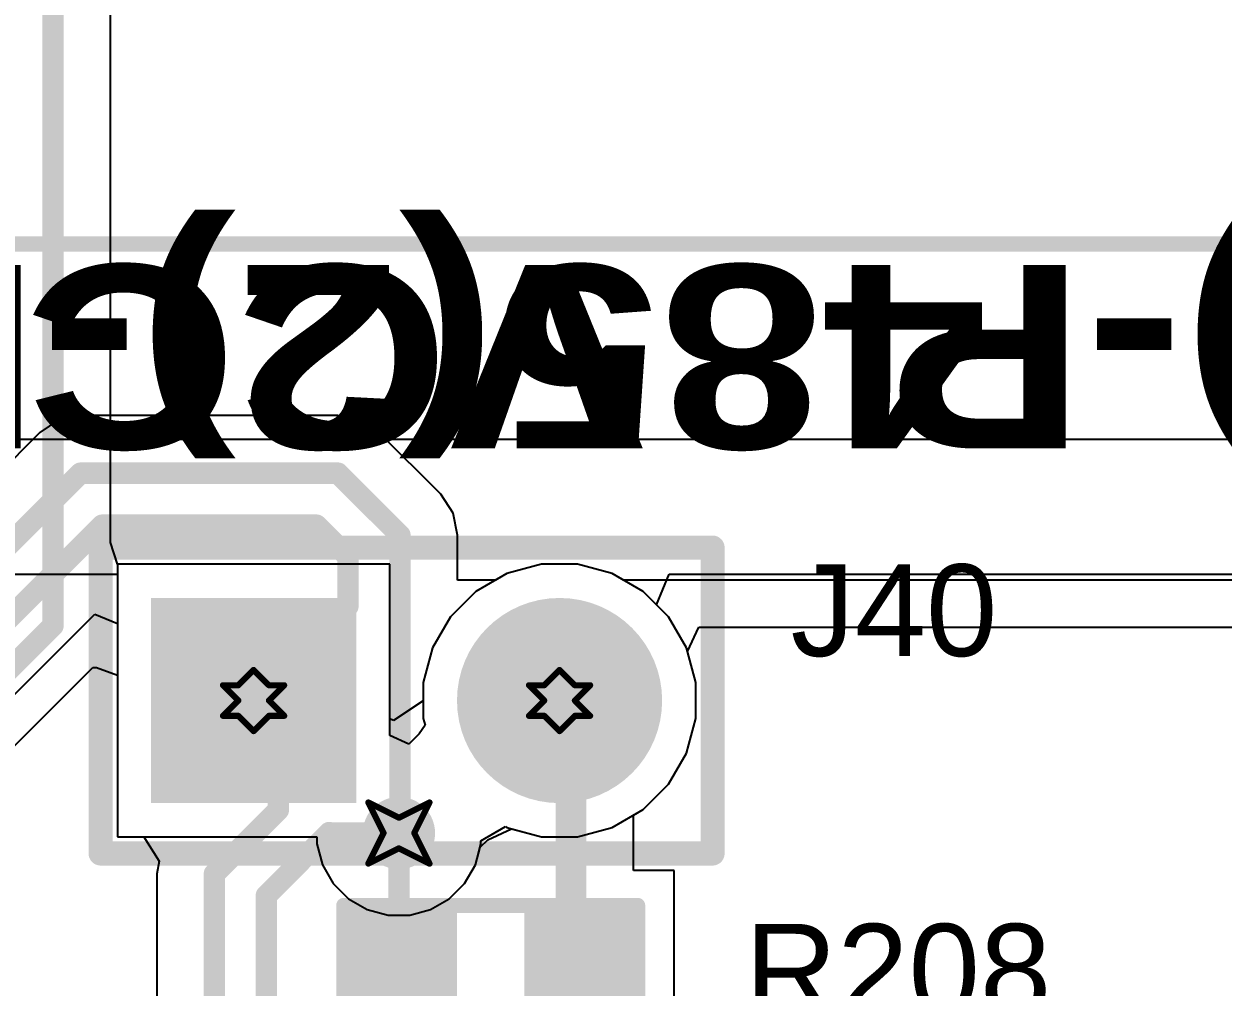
# Model space of a CAD drawing. Header units: inches. Extents: x -36 to 349, y -11 to 240.
# Drawn here: x 22.46 to 32.42, y 106.94 to 114.93 of the extents above; entities that cross this region are included whole.
import ezdxf

# ---------------------------------------------------------------- set-up
doc = ezdxf.new("R2010")
doc.units = ezdxf.units.IN
for name, color, linetype in [('Bottom Layer', 5, 'Continuous'), ('Bottom Solder', 6, 'Continuous'), ('Drill Drawing', 1, 'Continuous'), ('Layer 1', 16, 'Continuous'), ('Layer 2', 76, 'Continuous'), ('Multi-Layer', 9, 'Continuous'), ('Pad Holes', 156, 'Continuous'), ('Top Layer', 1, 'Continuous'), ('Top Overlay', 2, 'Continuous'), ('Top Paste', 8, 'Continuous'), ('Top Solder', 216, 'Continuous'), ('Via Holes', 16, 'Continuous')]:
    doc.layers.add(name, color=color, linetype=linetype)
doc.styles.add('Arial', font='', dxfattribs={"height": 0.2})
doc.styles.add('Arial Black_Bold', font='', dxfattribs={"height": 0.2})
doc.styles.get('Arial').set_extended_font_data('Arial')
doc.styles.get('Arial Black_Bold').set_extended_font_data('Arial Black', bold=True)

# ---------------------------------------------------------------- blocks, each defined once
blk = doc.blocks.new('R___0603_188')
at = {"layer": 'Top Layer'}
for points in [[(-0.381, 0.4445), (-0.381, -0.4445), (-1.143, -0.4445), (-1.143, 0.4445)], [(1.143, 0.4445), (1.143, -0.4445), (0.381, -0.4445), (0.381, 0.4445)]]:
    blk.add_hatch(color=1, dxfattribs=at).paths.add_polyline_path(points)
at = {"layer": 'Top Paste'}
for points in [[(-0.381, 0.4445), (-0.381, -0.4445), (-1.143, -0.4445), (-1.143, 0.4445)], [(1.143, 0.4445), (1.143, -0.4445), (0.381, -0.4445), (0.381, 0.4445)]]:
    blk.add_hatch(color=8, dxfattribs=at).paths.add_polyline_path(points)
at = {"layer": 'Top Solder'}
for points in [[(-0.2794, 0.5461), (-0.2794, -0.5461), (-1.2446, -0.5461), (-1.2446, 0.5461)], [(1.2446, 0.5461), (1.2446, -0.5461), (0.2794, -0.5461), (0.2794, 0.5461)]]:
    blk.add_hatch(color=216, dxfattribs=at).paths.add_polyline_path(points)
at = {"layer": 'Top Overlay'}
for points in [[(-1.2192, -0.5334, 0.127, 0.127, 0), (-1.2192, 0.5334, 0.127, 0.127, 0)], [(-1.2192, 0.5334, 0.127, 0.127, 0), (1.2192, 0.5334, 0.127, 0.127, 0)], [(1.2192, -0.5334, 0.127, 0.127, 0), (1.2192, 0.5334, 0.127, 0.127, 0)], [(-1.2192, -0.5334, 0.127, 0.127, 0), (1.2192, -0.5334, 0.127, 0.127, 0)]]:
    blk.add_lwpolyline(points, format="xyseb", dxfattribs=at)
for points in [[(-1.251, 0.5334, 0.0635, 0.0635, 1), (-1.1875, 0.5334, 0.0635, 0.0635, 1)], [(-1.251, 0.5334, 0.0635, 0.0635, 1), (-1.1875, 0.5334, 0.0635, 0.0635, 1)], [(1.1874, 0.5334, 0.0635, 0.0635, 1), (1.2509, 0.5334, 0.0635, 0.0635, 1)], [(1.1874, 0.5334, 0.0635, 0.0635, 1), (1.2509, 0.5334, 0.0635, 0.0635, 1)], [(-1.251, -0.5334, 0.0635, 0.0635, 1), (-1.1875, -0.5334, 0.0635, 0.0635, 1)], [(-1.251, -0.5334, 0.0635, 0.0635, 1), (-1.1875, -0.5334, 0.0635, 0.0635, 1)], [(1.1874, -0.5334, 0.0635, 0.0635, 1), (1.2509, -0.5334, 0.0635, 0.0635, 1)], [(1.1874, -0.5334, 0.0635, 0.0635, 1), (1.2509, -0.5334, 0.0635, 0.0635, 1)]]:
    blk.add_lwpolyline(points, format="xyseb", close=True, dxfattribs=at)
blk = doc.blocks.new('HDR1X2__328')
at = {"layer": 'Bottom Layer'}
blk.add_hatch(color=5, dxfattribs=at).paths.add_polyline_path([(-0.75, 0.75), (0.75, 0.75), (0.75, -0.75), (-0.75, -0.75)])
h = blk.add_hatch(color=5, dxfattribs=at)
edge = h.paths.add_edge_path()
edge.add_arc((2.54, 0), 0.75, 0, 360)
at = {"layer": 'Bottom Solder'}
blk.add_hatch(color=6, dxfattribs=at).paths.add_polyline_path([(-0.8516, 0.8516), (0.8516, 0.8516), (0.8516, -0.8516), (-0.8516, -0.8516)])
h = blk.add_hatch(color=6, dxfattribs=at)
edge = h.paths.add_edge_path()
edge.add_arc((2.54, 0), 0.8516, 0, 360)
at = {"layer": 'Layer 1'}
blk.add_hatch(color=16, dxfattribs=at).paths.add_polyline_path([(-0.75, 0.75), (0.75, 0.75), (0.75, -0.75), (-0.75, -0.75)])
h = blk.add_hatch(color=16, dxfattribs=at)
edge = h.paths.add_edge_path()
edge.add_arc((2.54, 0), 0.75, 0, 360)
at = {"layer": 'Layer 2'}
blk.add_hatch(color=76, dxfattribs=at).paths.add_polyline_path([(-0.75, 0.75), (0.75, 0.75), (0.75, -0.75), (-0.75, -0.75)])
h = blk.add_hatch(color=76, dxfattribs=at)
edge = h.paths.add_edge_path()
edge.add_arc((2.54, 0), 0.75, 0, 360)
at = {"layer": 'Multi-Layer'}
blk.add_hatch(color=9, dxfattribs=at).paths.add_polyline_path([(-0.75, 0.75), (0.75, 0.75), (0.75, -0.75), (-0.75, -0.75)])
h = blk.add_hatch(color=9, dxfattribs=at)
edge = h.paths.add_edge_path()
edge.add_arc((2.54, 0), 0.75, 0, 360)
at = {"layer": 'Pad Holes'}
h = blk.add_hatch(color=7, dxfattribs=at)
edge = h.paths.add_edge_path()
edge.add_arc((0, 0), 0.45, 0, 360)
h = blk.add_hatch(color=7, dxfattribs=at)
edge = h.paths.add_edge_path()
edge.add_arc((2.54, 0), 0.45, 0, 360)
at = {"layer": 'Top Layer'}
blk.add_hatch(color=1, dxfattribs=at).paths.add_polyline_path([(-0.75, 0.75), (0.75, 0.75), (0.75, -0.75), (-0.75, -0.75)])
h = blk.add_hatch(color=1, dxfattribs=at)
edge = h.paths.add_edge_path()
edge.add_arc((2.54, 0), 0.75, 0, 360)
at = {"layer": 'Top Solder'}
blk.add_hatch(color=216, dxfattribs=at).paths.add_polyline_path([(-0.8516, 0.8516), (0.8516, 0.8516), (0.8516, -0.8516), (-0.8516, -0.8516)])
h = blk.add_hatch(color=216, dxfattribs=at)
edge = h.paths.add_edge_path()
edge.add_arc((2.54, 0), 0.8516, 0, 360)
at = {"layer": 'Top Overlay'}
for points in [[(-1.27, -1.27, 0.2, 0.2, 0), (-1.27, 1.27, 0.2, 0.2, 0)], [(-1.27, 1.27, 0.2, 0.2, 0), (3.81, 1.27, 0.2, 0.2, 0)], [(3.81, -1.27, 0.2, 0.2, 0), (3.81, 1.27, 0.2, 0.2, 0)], [(-1.27, -1.27, 0.2, 0.2, 0), (3.81, -1.27, 0.2, 0.2, 0)]]:
    blk.add_lwpolyline(points, format="xyseb", dxfattribs=at)
for points in [[(-1.32, 1.27, 0.1, 0.1, 1), (-1.22, 1.27, 0.1, 0.1, 1)], [(-1.32, 1.27, 0.1, 0.1, 1), (-1.22, 1.27, 0.1, 0.1, 1)], [(3.76, 1.27, 0.1, 0.1, 1), (3.86, 1.27, 0.1, 0.1, 1)], [(3.76, 1.27, 0.1, 0.1, 1), (3.86, 1.27, 0.1, 0.1, 1)], [(-1.32, -1.27, 0.1, 0.1, 1), (-1.22, -1.27, 0.1, 0.1, 1)], [(-1.32, -1.27, 0.1, 0.1, 1), (-1.22, -1.27, 0.1, 0.1, 1)], [(3.76, -1.27, 0.1, 0.1, 1), (3.86, -1.27, 0.1, 0.1, 1)], [(3.76, -1.27, 0.1, 0.1, 1), (3.86, -1.27, 0.1, 0.1, 1)]]:
    blk.add_lwpolyline(points, format="xyseb", close=True, dxfattribs=at)
blk = doc.blocks.new('TB008A_508_04BE_329')
at = {"layer": 'Top Overlay'}
blk.add_lwpolyline([(-2.54, -6, 0.127, 0.127, 0), (17.78, -6, 0.127, 0.127, 0)], format="xyseb", dxfattribs=at)

msp = doc.modelspace()

# ---------------------------------------------------------------- hatches: boundary and pattern name
at = {"layer": 'Bottom Layer'}
h = msp.add_hatch(color=5, dxfattribs=at)
edge = h.paths.add_edge_path()
edge.add_arc((25.5733, 108.2132), 0.3, 0, 360)
at = {"layer": 'Layer 1'}
h = msp.add_hatch(color=16, dxfattribs=at)
edge = h.paths.add_edge_path()
edge.add_arc((25.5733, 108.2132), 0.3, 0, 360)
at = {"layer": 'Layer 2'}
h = msp.add_hatch(color=76, dxfattribs=at)
edge = h.paths.add_edge_path()
edge.add_arc((25.5733, 108.2132), 0.3, 0, 360)
at = {"layer": 'Top Layer'}
h = msp.add_hatch(color=1, dxfattribs=at)
edge = h.paths.add_edge_path()
edge.add_arc((25.5733, 108.2132), 0.3, 0, 360)
at = {"layer": 'Via Holes'}
h = msp.add_hatch(color=7, dxfattribs=at)
edge = h.paths.add_edge_path()
edge.add_arc((25.5733, 108.2132), 0.15, 0, 360)

# ---------------------------------------------------------------- linework, layer by layer
at = {"layer": 'Bottom Layer'}
for p, q in [((22.9305, 111.6803), (22.7471, 111.6438)), ((25.0672, 111.6803), (22.9305, 111.6803)), ((25.2506, 111.6438), (25.0672, 111.6803)), ((22.7471, 111.6438), (22.5917, 111.54)), ((25.406, 111.54), (25.2506, 111.6438)), ((22.5917, 111.54), (21.3639, 110.3122)), ((25.9202, 111.0258), (25.406, 111.54)), ((26.0241, 110.8703), (25.9202, 111.0258)), ((26.0605, 110.687), (26.0241, 110.8703)), ((26.0605, 110.3122), (26.0605, 110.687)), ((26.7579, 110.4444), (26.4703, 110.3673)), ((27.0557, 110.4444), (26.7579, 110.4444)), ((27.3434, 110.3673), (27.0557, 110.4444)), ((26.3748, 110.3122), (26.0605, 110.3122)), ((26.4703, 110.3673), (26.3748, 110.3122)), ((27.4389, 110.3122), (27.3434, 110.3673)), ((37.355, 110.3122), (27.4389, 110.3122)), ((21.8607, 108.8432), (23.0483, 110.0308)), ((23.0483, 110.0308), (23.2358, 109.9531)), ((23.2358, 109.9531), (23.2358, 108.1824)), ((27.9686, 109.7207), (28.0638, 109.9237)), ((28.0638, 109.9237), (37.1427, 109.9237)), ((28.0378, 109.4623), (27.9686, 109.7207)), ((28.0378, 109.1645), (28.0378, 109.4623)), ((27.9608, 108.8769), (28.0378, 109.1645)), ((27.8119, 108.619), (27.9608, 108.8769)), ((27.6013, 108.4084), (27.8119, 108.619)), ((27.3434, 108.2595), (27.6013, 108.4084)), ((26.2543, 108.1498), (26.4573, 108.267)), ((26.4573, 108.267), (26.4703, 108.2595)), ((26.4703, 108.2595), (26.7579, 108.1824)), ((27.0557, 108.1824), (27.3434, 108.2595)), ((23.2358, 108.1824), (24.8923, 108.1824)), ((24.8923, 108.1824), (24.8923, 108.1235)), ((24.8923, 108.1235), (24.9387, 107.9503)), ((26.2079, 107.9503), (26.2543, 108.1235)), ((26.2543, 108.1235), (26.2543, 108.1498)), ((26.7579, 108.1824), (27.0557, 108.1824)), ((24.9387, 107.9503), (25.0284, 107.795)), ((26.1183, 107.795), (26.2079, 107.9503)), ((25.0284, 107.795), (25.1552, 107.6682)), ((25.9915, 107.6682), (26.1183, 107.795)), ((25.1552, 107.6682), (25.3105, 107.5786)), ((25.8362, 107.5786), (25.9915, 107.6682)), ((25.3105, 107.5786), (25.4837, 107.5322)), ((25.4837, 107.5322), (25.663, 107.5322)), ((25.663, 107.5322), (25.8362, 107.5786))]:
    msp.add_line(p, q, dxfattribs=at)
for points in [[(21.3431, 109.6138, 0.1778, 0.1778, 0), (22.9305, 111.2012, 0.1778, 0.1778, 0)], [(22.9305, 111.2012, 0.1778, 0.1778, 0), (25.0672, 111.2012, 0.1778, 0.1778, 0)], [(25.0672, 111.2012, 0.1778, 0.1778, 0), (25.5814, 110.687, 0.1778, 0.1778, 0)], [(21.5219, 109.182, 0.1778, 0.1778, 0), (23.1093, 110.7694, 0.1778, 0.1778, 0)], [(23.1093, 110.7694, 0.1778, 0.1778, 0), (24.8884, 110.7694, 0.1778, 0.1778, 0)], [(24.8884, 110.7694, 0.1778, 0.1778, 0), (25.1496, 110.5081, 0.1778, 0.1778, 0)], [(25.5814, 108.2213, 0.1778, 0.1778, 0), (25.5814, 110.687, 0.1778, 0.1778, 0)], [(25.1496, 110.0962, 0.1778, 0.1778, 0), (25.1496, 110.5081, 0.1778, 0.1778, 0)], [(24.3668, 109.3134, 0.1778, 0.1778, 0), (25.1496, 110.0962, 0.1778, 0.1778, 0)], [(25.5733, 108.2132, 0.1778, 0.1778, 0), (25.5814, 108.2213, 0.1778, 0.1778, 0)]]:
    msp.add_lwpolyline(points, format="xyseb", dxfattribs=at)
for points in [[(22.886, 111.2012, 0.0889, 0.0889, 1), (22.9749, 111.2012, 0.0889, 0.0889, 1)], [(22.886, 111.2012, 0.0889, 0.0889, 1), (22.9749, 111.2012, 0.0889, 0.0889, 1)], [(25.0228, 111.2012, 0.0889, 0.0889, 1), (25.1117, 111.2012, 0.0889, 0.0889, 1)], [(25.0228, 111.2012, 0.0889, 0.0889, 1), (25.1117, 111.2012, 0.0889, 0.0889, 1)], [(23.0649, 110.7694, 0.0889, 0.0889, 1), (23.1538, 110.7694, 0.0889, 0.0889, 1)], [(23.0649, 110.7694, 0.0889, 0.0889, 1), (23.1538, 110.7694, 0.0889, 0.0889, 1)], [(24.8439, 110.7694, 0.0889, 0.0889, 1), (24.9328, 110.7694, 0.0889, 0.0889, 1)], [(24.8439, 110.7694, 0.0889, 0.0889, 1), (24.9328, 110.7694, 0.0889, 0.0889, 1)], [(25.537, 110.687, 0.0889, 0.0889, 1), (25.6259, 110.687, 0.0889, 0.0889, 1)], [(25.537, 110.687, 0.0889, 0.0889, 1), (25.6259, 110.687, 0.0889, 0.0889, 1)], [(25.1052, 110.5081, 0.0889, 0.0889, 1), (25.1941, 110.5081, 0.0889, 0.0889, 1)], [(25.1052, 110.5081, 0.0889, 0.0889, 1), (25.1941, 110.5081, 0.0889, 0.0889, 1)], [(25.1052, 110.0962, 0.0889, 0.0889, 1), (25.1941, 110.0962, 0.0889, 0.0889, 1)], [(25.1052, 110.0962, 0.0889, 0.0889, 1), (25.1941, 110.0962, 0.0889, 0.0889, 1)], [(24.3224, 109.3134, 0.0889, 0.0889, 1), (24.4113, 109.3134, 0.0889, 0.0889, 1)], [(25.5289, 108.2132, 0.0889, 0.0889, 1), (25.6178, 108.2132, 0.0889, 0.0889, 1)], [(25.537, 108.2213, 0.0889, 0.0889, 1), (25.6259, 108.2213, 0.0889, 0.0889, 1)], [(25.537, 108.2213, 0.0889, 0.0889, 1), (25.6259, 108.2213, 0.0889, 0.0889, 1)]]:
    msp.add_lwpolyline(points, format="xyseb", close=True, dxfattribs=at)
at = {"layer": 'Drill Drawing'}
for points in [[(24.2398, 109.4404, 0.0508, 0.0508, 0), (24.3668, 109.5674, 0.0508, 0.0508, 0)], [(24.3668, 109.5674, 0.0508, 0.0508, 0), (24.4938, 109.4404, 0.0508, 0.0508, 0)], [(26.7798, 109.4404, 0.0508, 0.0508, 0), (26.9068, 109.5674, 0.0508, 0.0508, 0)], [(26.9068, 109.5674, 0.0508, 0.0508, 0), (27.0338, 109.4404, 0.0508, 0.0508, 0)], [(24.1128, 109.4404, 0.0508, 0.0508, 0), (24.2398, 109.3134, 0.0508, 0.0508, 0)], [(24.1128, 109.4404, 0.0508, 0.0508, 0), (24.2398, 109.4404, 0.0508, 0.0508, 0)], [(24.4938, 109.4404, 0.0508, 0.0508, 0), (24.6208, 109.4404, 0.0508, 0.0508, 0)], [(24.4938, 109.3134, 0.0508, 0.0508, 0), (24.6208, 109.4404, 0.0508, 0.0508, 0)], [(26.6528, 109.4404, 0.0508, 0.0508, 0), (26.7798, 109.3134, 0.0508, 0.0508, 0)], [(26.6528, 109.4404, 0.0508, 0.0508, 0), (26.7798, 109.4404, 0.0508, 0.0508, 0)], [(27.0338, 109.4404, 0.0508, 0.0508, 0), (27.1608, 109.4404, 0.0508, 0.0508, 0)], [(27.0338, 109.3134, 0.0508, 0.0508, 0), (27.1608, 109.4404, 0.0508, 0.0508, 0)], [(24.1128, 109.1864, 0.0508, 0.0508, 0), (24.2398, 109.3134, 0.0508, 0.0508, 0)], [(24.4938, 109.3134, 0.0508, 0.0508, 0), (24.6208, 109.1864, 0.0508, 0.0508, 0)], [(26.6528, 109.1864, 0.0508, 0.0508, 0), (26.7798, 109.3134, 0.0508, 0.0508, 0)], [(27.0338, 109.3134, 0.0508, 0.0508, 0), (27.1608, 109.1864, 0.0508, 0.0508, 0)], [(24.1128, 109.1864, 0.0508, 0.0508, 0), (24.2398, 109.1864, 0.0508, 0.0508, 0)], [(24.2398, 109.1864, 0.0508, 0.0508, 0), (24.3668, 109.0594, 0.0508, 0.0508, 0)], [(24.3668, 109.0594, 0.0508, 0.0508, 0), (24.4938, 109.1864, 0.0508, 0.0508, 0)], [(24.4938, 109.1864, 0.0508, 0.0508, 0), (24.6208, 109.1864, 0.0508, 0.0508, 0)], [(26.6528, 109.1864, 0.0508, 0.0508, 0), (26.7798, 109.1864, 0.0508, 0.0508, 0)], [(26.7798, 109.1864, 0.0508, 0.0508, 0), (26.9068, 109.0594, 0.0508, 0.0508, 0)], [(26.9068, 109.0594, 0.0508, 0.0508, 0), (27.0338, 109.1864, 0.0508, 0.0508, 0)], [(27.0338, 109.1864, 0.0508, 0.0508, 0), (27.1608, 109.1864, 0.0508, 0.0508, 0)], [(25.3193, 108.4672, 0.0508, 0.0508, 0), (25.5733, 108.3402, 0.0508, 0.0508, 0)], [(25.3193, 108.4672, 0.0508, 0.0508, 0), (25.4463, 108.2132, 0.0508, 0.0508, 0)], [(25.5733, 108.3402, 0.0508, 0.0508, 0), (25.8273, 108.4672, 0.0508, 0.0508, 0)], [(25.7003, 108.2132, 0.0508, 0.0508, 0), (25.8273, 108.4672, 0.0508, 0.0508, 0)], [(25.3193, 107.9592, 0.0508, 0.0508, 0), (25.4463, 108.2132, 0.0508, 0.0508, 0)], [(25.7003, 108.2132, 0.0508, 0.0508, 0), (25.8273, 107.9592, 0.0508, 0.0508, 0)], [(25.3193, 107.9592, 0.0508, 0.0508, 0), (25.5733, 108.0862, 0.0508, 0.0508, 0)], [(25.5733, 108.0862, 0.0508, 0.0508, 0), (25.8273, 107.9592, 0.0508, 0.0508, 0)]]:
    msp.add_lwpolyline(points, format="xyseb", dxfattribs=at)
for points in [[(24.3541, 109.5674, 0.0254, 0.0254, 1), (24.3795, 109.5674, 0.0254, 0.0254, 1)], [(24.3541, 109.5674, 0.0254, 0.0254, 1), (24.3795, 109.5674, 0.0254, 0.0254, 1)], [(26.8941, 109.5674, 0.0254, 0.0254, 1), (26.9195, 109.5674, 0.0254, 0.0254, 1)], [(26.8941, 109.5674, 0.0254, 0.0254, 1), (26.9195, 109.5674, 0.0254, 0.0254, 1)], [(24.1001, 109.4404, 0.0254, 0.0254, 1), (24.1255, 109.4404, 0.0254, 0.0254, 1)], [(24.1001, 109.4404, 0.0254, 0.0254, 1), (24.1255, 109.4404, 0.0254, 0.0254, 1)], [(24.2271, 109.4404, 0.0254, 0.0254, 1), (24.2525, 109.4404, 0.0254, 0.0254, 1)], [(24.2271, 109.4404, 0.0254, 0.0254, 1), (24.2525, 109.4404, 0.0254, 0.0254, 1)], [(24.4811, 109.4404, 0.0254, 0.0254, 1), (24.5065, 109.4404, 0.0254, 0.0254, 1)], [(24.4811, 109.4404, 0.0254, 0.0254, 1), (24.5065, 109.4404, 0.0254, 0.0254, 1)], [(24.6081, 109.4404, 0.0254, 0.0254, 1), (24.6335, 109.4404, 0.0254, 0.0254, 1)], [(24.6081, 109.4404, 0.0254, 0.0254, 1), (24.6335, 109.4404, 0.0254, 0.0254, 1)], [(26.6401, 109.4404, 0.0254, 0.0254, 1), (26.6655, 109.4404, 0.0254, 0.0254, 1)], [(26.6401, 109.4404, 0.0254, 0.0254, 1), (26.6655, 109.4404, 0.0254, 0.0254, 1)], [(26.7671, 109.4404, 0.0254, 0.0254, 1), (26.7925, 109.4404, 0.0254, 0.0254, 1)], [(26.7671, 109.4404, 0.0254, 0.0254, 1), (26.7925, 109.4404, 0.0254, 0.0254, 1)], [(27.0211, 109.4404, 0.0254, 0.0254, 1), (27.0465, 109.4404, 0.0254, 0.0254, 1)], [(27.0211, 109.4404, 0.0254, 0.0254, 1), (27.0465, 109.4404, 0.0254, 0.0254, 1)], [(27.1481, 109.4404, 0.0254, 0.0254, 1), (27.1735, 109.4404, 0.0254, 0.0254, 1)], [(27.1481, 109.4404, 0.0254, 0.0254, 1), (27.1735, 109.4404, 0.0254, 0.0254, 1)], [(24.2271, 109.3134, 0.0254, 0.0254, 1), (24.2525, 109.3134, 0.0254, 0.0254, 1)], [(24.2271, 109.3134, 0.0254, 0.0254, 1), (24.2525, 109.3134, 0.0254, 0.0254, 1)], [(24.4811, 109.3134, 0.0254, 0.0254, 1), (24.5065, 109.3134, 0.0254, 0.0254, 1)], [(24.4811, 109.3134, 0.0254, 0.0254, 1), (24.5065, 109.3134, 0.0254, 0.0254, 1)], [(26.7671, 109.3134, 0.0254, 0.0254, 1), (26.7925, 109.3134, 0.0254, 0.0254, 1)], [(26.7671, 109.3134, 0.0254, 0.0254, 1), (26.7925, 109.3134, 0.0254, 0.0254, 1)], [(27.0211, 109.3134, 0.0254, 0.0254, 1), (27.0465, 109.3134, 0.0254, 0.0254, 1)], [(27.0211, 109.3134, 0.0254, 0.0254, 1), (27.0465, 109.3134, 0.0254, 0.0254, 1)], [(24.1001, 109.1864, 0.0254, 0.0254, 1), (24.1255, 109.1864, 0.0254, 0.0254, 1)], [(24.1001, 109.1864, 0.0254, 0.0254, 1), (24.1255, 109.1864, 0.0254, 0.0254, 1)], [(24.2271, 109.1864, 0.0254, 0.0254, 1), (24.2525, 109.1864, 0.0254, 0.0254, 1)], [(24.2271, 109.1864, 0.0254, 0.0254, 1), (24.2525, 109.1864, 0.0254, 0.0254, 1)], [(24.4811, 109.1864, 0.0254, 0.0254, 1), (24.5065, 109.1864, 0.0254, 0.0254, 1)], [(24.4811, 109.1864, 0.0254, 0.0254, 1), (24.5065, 109.1864, 0.0254, 0.0254, 1)], [(24.6081, 109.1864, 0.0254, 0.0254, 1), (24.6335, 109.1864, 0.0254, 0.0254, 1)], [(24.6081, 109.1864, 0.0254, 0.0254, 1), (24.6335, 109.1864, 0.0254, 0.0254, 1)], [(26.6401, 109.1864, 0.0254, 0.0254, 1), (26.6655, 109.1864, 0.0254, 0.0254, 1)], [(26.6401, 109.1864, 0.0254, 0.0254, 1), (26.6655, 109.1864, 0.0254, 0.0254, 1)], [(26.7671, 109.1864, 0.0254, 0.0254, 1), (26.7925, 109.1864, 0.0254, 0.0254, 1)], [(26.7671, 109.1864, 0.0254, 0.0254, 1), (26.7925, 109.1864, 0.0254, 0.0254, 1)], [(27.0211, 109.1864, 0.0254, 0.0254, 1), (27.0465, 109.1864, 0.0254, 0.0254, 1)], [(27.0211, 109.1864, 0.0254, 0.0254, 1), (27.0465, 109.1864, 0.0254, 0.0254, 1)], [(27.1481, 109.1864, 0.0254, 0.0254, 1), (27.1735, 109.1864, 0.0254, 0.0254, 1)], [(27.1481, 109.1864, 0.0254, 0.0254, 1), (27.1735, 109.1864, 0.0254, 0.0254, 1)], [(24.3541, 109.0594, 0.0254, 0.0254, 1), (24.3795, 109.0594, 0.0254, 0.0254, 1)], [(24.3541, 109.0594, 0.0254, 0.0254, 1), (24.3795, 109.0594, 0.0254, 0.0254, 1)], [(26.8941, 109.0594, 0.0254, 0.0254, 1), (26.9195, 109.0594, 0.0254, 0.0254, 1)], [(26.8941, 109.0594, 0.0254, 0.0254, 1), (26.9195, 109.0594, 0.0254, 0.0254, 1)], [(25.3066, 108.4672, 0.0254, 0.0254, 1), (25.332, 108.4672, 0.0254, 0.0254, 1)], [(25.3066, 108.4672, 0.0254, 0.0254, 1), (25.332, 108.4672, 0.0254, 0.0254, 1)], [(25.8146, 108.4672, 0.0254, 0.0254, 1), (25.84, 108.4672, 0.0254, 0.0254, 1)], [(25.8146, 108.4672, 0.0254, 0.0254, 1), (25.84, 108.4672, 0.0254, 0.0254, 1)], [(25.5606, 108.3402, 0.0254, 0.0254, 1), (25.586, 108.3402, 0.0254, 0.0254, 1)], [(25.5606, 108.3402, 0.0254, 0.0254, 1), (25.586, 108.3402, 0.0254, 0.0254, 1)], [(25.4336, 108.2132, 0.0254, 0.0254, 1), (25.459, 108.2132, 0.0254, 0.0254, 1)], [(25.4336, 108.2132, 0.0254, 0.0254, 1), (25.459, 108.2132, 0.0254, 0.0254, 1)], [(25.6876, 108.2132, 0.0254, 0.0254, 1), (25.713, 108.2132, 0.0254, 0.0254, 1)], [(25.6876, 108.2132, 0.0254, 0.0254, 1), (25.713, 108.2132, 0.0254, 0.0254, 1)], [(25.5606, 108.0862, 0.0254, 0.0254, 1), (25.586, 108.0862, 0.0254, 0.0254, 1)], [(25.5606, 108.0862, 0.0254, 0.0254, 1), (25.586, 108.0862, 0.0254, 0.0254, 1)], [(25.3066, 107.9592, 0.0254, 0.0254, 1), (25.332, 107.9592, 0.0254, 0.0254, 1)], [(25.3066, 107.9592, 0.0254, 0.0254, 1), (25.332, 107.9592, 0.0254, 0.0254, 1)], [(25.8146, 107.9592, 0.0254, 0.0254, 1), (25.84, 107.9592, 0.0254, 0.0254, 1)], [(25.8146, 107.9592, 0.0254, 0.0254, 1), (25.84, 107.9592, 0.0254, 0.0254, 1)]]:
    msp.add_lwpolyline(points, format="xyseb", close=True, dxfattribs=at)
at = {"layer": 'Layer 1'}
for p, q in [((25.4978, 110.4444), (23.2358, 110.4444)), ((23.2358, 110.4444), (23.2358, 108.1824)), ((25.4978, 109.1615), (25.4978, 110.4444)), ((26.7579, 110.4444), (26.4703, 110.3673)), ((27.0557, 110.4444), (26.7579, 110.4444)), ((27.3434, 110.3673), (27.0557, 110.4444)), ((26.4703, 110.3673), (26.2124, 110.2184)), ((27.6013, 110.2184), (27.3434, 110.3673)), ((26.2124, 110.2184), (26.0018, 110.0079)), ((27.8119, 110.0079), (27.6013, 110.2184)), ((26.0018, 110.0079), (25.8529, 109.75)), ((27.9608, 109.75), (27.8119, 110.0079)), ((25.8529, 109.75), (25.7758, 109.4623)), ((28.0378, 109.4623), (27.9608, 109.75)), ((25.7758, 109.4623), (25.7758, 109.3116)), ((28.0378, 109.1645), (28.0378, 109.4623)), ((25.7758, 109.3116), (25.5292, 109.1468)), ((25.5292, 109.1468), (25.4978, 109.1615)), ((27.9608, 108.8769), (28.0378, 109.1645)), ((27.8119, 108.619), (27.9608, 108.8769)), ((27.6013, 108.4084), (27.8119, 108.619)), ((27.3434, 108.2595), (27.6013, 108.4084)), ((26.3113, 108.1563), (26.5083, 108.2493)), ((26.5083, 108.2493), (26.7579, 108.1824)), ((27.0557, 108.1824), (27.3434, 108.2595)), ((23.2358, 108.1824), (24.8923, 108.1824)), ((24.8923, 108.1824), (24.8923, 108.1235)), ((24.8923, 108.1235), (24.9387, 107.9503)), ((26.2079, 107.9503), (26.2468, 108.0952)), ((26.2468, 108.0952), (26.3113, 108.1563)), ((26.7579, 108.1824), (27.0557, 108.1824)), ((24.9387, 107.9503), (25.0284, 107.795)), ((26.1183, 107.795), (26.2079, 107.9503)), ((25.0284, 107.795), (25.1552, 107.6682)), ((25.9915, 107.6682), (26.1183, 107.795)), ((25.1552, 107.6682), (25.3105, 107.5786)), ((25.8362, 107.5786), (25.9915, 107.6682)), ((25.3105, 107.5786), (25.4837, 107.5322)), ((25.4837, 107.5322), (25.663, 107.5322)), ((25.663, 107.5322), (25.8362, 107.5786))]:
    msp.add_line(p, q, dxfattribs=at)
at = {"layer": 'Layer 2'}
for p, q in [((71.1159, 111.4806), (13.2994, 111.4806)), ((21.0856, 110.363), (23.2358, 110.363)), ((23.2358, 110.363), (23.2358, 108.1824)), ((27.7107, 110.109), (27.8159, 110.363)), ((27.8159, 110.363), (37.0618, 110.363)), ((27.8119, 110.0079), (27.7107, 110.109)), ((27.9608, 109.75), (27.8119, 110.0079)), ((28.0378, 109.4623), (27.9608, 109.75)), ((28.0378, 109.1645), (28.0378, 109.4623)), ((27.9608, 108.8769), (28.0378, 109.1645)), ((27.8119, 108.619), (27.9608, 108.8769)), ((27.6013, 108.4084), (27.8119, 108.619)), ((27.3434, 108.2595), (27.6013, 108.4084)), ((26.3113, 108.1563), (26.5083, 108.2493)), ((26.5083, 108.2493), (26.7579, 108.1824)), ((27.0557, 108.1824), (27.3434, 108.2595)), ((23.2358, 108.1824), (24.8923, 108.1824)), ((24.8923, 108.1824), (24.8923, 108.1235)), ((24.8923, 108.1235), (24.9387, 107.9503)), ((26.2079, 107.9503), (26.2468, 108.0952)), ((26.2468, 108.0952), (26.3113, 108.1563)), ((26.7579, 108.1824), (27.0557, 108.1824)), ((24.9387, 107.9503), (25.0284, 107.795)), ((26.1183, 107.795), (26.2079, 107.9503)), ((25.0284, 107.795), (25.1552, 107.6682)), ((25.9915, 107.6682), (26.1183, 107.795)), ((25.1552, 107.6682), (25.3105, 107.5786)), ((25.8362, 107.5786), (25.9915, 107.6682)), ((25.3105, 107.5786), (25.4837, 107.5322)), ((25.4837, 107.5322), (25.663, 107.5322)), ((25.663, 107.5322), (25.8362, 107.5786))]:
    msp.add_line(p, q, dxfattribs=at)
at = {"layer": 'Top Layer'}
for p, q in [((23.1802, 110.6246), (23.1802, 115.4495)), ((23.2358, 110.4444), (23.1802, 110.6246)), ((23.3834, 110.4444), (23.2358, 110.4444)), ((25.4978, 110.4444), (23.3834, 110.4444)), ((25.4978, 109.0233), (25.4978, 110.4444)), ((26.7579, 110.4444), (26.4703, 110.3673)), ((27.0557, 110.4444), (26.7579, 110.4444)), ((27.3434, 110.3673), (27.0557, 110.4444)), ((26.4703, 110.3673), (26.2124, 110.2184)), ((27.6013, 110.2184), (27.3434, 110.3673)), ((26.2124, 110.2184), (26.0018, 110.0079)), ((27.8119, 110.0079), (27.6013, 110.2184)), ((26.0018, 110.0079), (25.8529, 109.75)), ((27.9608, 109.75), (27.8119, 110.0079)), ((25.8529, 109.75), (25.7758, 109.4623)), ((28.0378, 109.4623), (27.9608, 109.75)), ((22.2908, 108.8465), (23.0326, 109.5883)), ((23.0326, 109.5883), (23.0637, 109.5868)), ((23.0637, 109.5868), (23.2358, 109.5231)), ((23.2358, 109.5231), (23.2358, 108.1824)), ((25.7758, 109.4623), (25.7758, 109.1645)), ((28.0378, 109.1645), (28.0378, 109.4623)), ((25.7907, 109.1091), (25.7425, 109.037)), ((25.7758, 109.1645), (25.7907, 109.1091)), ((27.9608, 108.8769), (28.0378, 109.1645)), ((25.6544, 108.9512), (25.4978, 109.0233)), ((25.7425, 109.037), (25.6544, 108.9512)), ((27.8119, 108.619), (27.9608, 108.8769)), ((27.6013, 108.4084), (27.8119, 108.619)), ((27.52, 108.3615), (27.6013, 108.4084)), ((27.52, 107.9037), (27.52, 108.3615)), ((23.2358, 108.1824), (23.4564, 108.1824)), ((23.4564, 108.1824), (23.5831, 107.9792)), ((23.5831, 107.9792), (23.5622, 107.874)), ((27.8593, 107.9037), (27.52, 107.9037)), ((27.8593, 106.2527), (27.8593, 107.9037)), ((23.5622, 107.874), (23.5622, 106.6131))]:
    msp.add_line(p, q, dxfattribs=at)
for points in [[(22.7011, 109.9344, 0.1778, 0.1778, 0), (22.7011, 115.6479, 0.1778, 0.1778, 0)], [(21.952, 109.1852, 0.1778, 0.1778, 0), (22.7011, 109.9344, 0.1778, 0.1778, 0)], [(27.0021, 107.1735, 0.254, 0.254, 0), (27.0021, 109.2182, 0.254, 0.254, 0)], [(24.5722, 108.4049, 0.1778, 0.1778, 0), (24.5722, 109.1162, 0.1778, 0.1778, 0)], [(24.0454, 107.8781, 0.1778, 0.1778, 0), (24.5722, 108.4049, 0.1778, 0.1778, 0)], [(24.4772, 107.6992, 0.1778, 0.1778, 0), (24.9951, 108.2172, 0.1778, 0.1778, 0)], [(24.9911, 108.2132, 0.1778, 0.1778, 0), (25.5733, 108.2132, 0.1778, 0.1778, 0)], [(25.5733, 107.0782, 0.1778, 0.1778, 0), (25.5733, 108.2132, 0.1778, 0.1778, 0)], [(24.0413, 106.6131, 0.1778, 0.1778, 0), (24.0413, 107.874, 0.1778, 0.1778, 0)], [(24.4731, 106.792, 0.1778, 0.1778, 0), (24.4731, 107.6952, 0.1778, 0.1778, 0)]]:
    msp.add_lwpolyline(points, format="xyseb", dxfattribs=at)
for points in [[(22.6567, 109.9344, 0.0889, 0.0889, 1), (22.7456, 109.9344, 0.0889, 0.0889, 1)], [(22.6567, 109.9344, 0.0889, 0.0889, 1), (22.7456, 109.9344, 0.0889, 0.0889, 1)], [(26.9386, 109.2182, 0.127, 0.127, 1), (27.0656, 109.2182, 0.127, 0.127, 1)], [(24.5277, 109.1162, 0.0889, 0.0889, 1), (24.6166, 109.1162, 0.0889, 0.0889, 1)], [(24.5277, 108.4049, 0.0889, 0.0889, 1), (24.6166, 108.4049, 0.0889, 0.0889, 1)], [(24.5277, 108.4049, 0.0889, 0.0889, 1), (24.6166, 108.4049, 0.0889, 0.0889, 1)], [(24.9466, 108.2132, 0.0889, 0.0889, 1), (25.0355, 108.2132, 0.0889, 0.0889, 1)], [(24.9507, 108.2172, 0.0889, 0.0889, 1), (25.0396, 108.2172, 0.0889, 0.0889, 1)], [(25.5289, 108.2132, 0.0889, 0.0889, 1), (25.6178, 108.2132, 0.0889, 0.0889, 1)], [(25.5289, 108.2132, 0.0889, 0.0889, 1), (25.6178, 108.2132, 0.0889, 0.0889, 1)], [(23.9969, 107.874, 0.0889, 0.0889, 1), (24.0858, 107.874, 0.0889, 0.0889, 1)], [(24.0009, 107.8781, 0.0889, 0.0889, 1), (24.0898, 107.8781, 0.0889, 0.0889, 1)], [(24.4287, 107.6952, 0.0889, 0.0889, 1), (24.5176, 107.6952, 0.0889, 0.0889, 1)], [(24.4327, 107.6992, 0.0889, 0.0889, 1), (24.5216, 107.6992, 0.0889, 0.0889, 1)], [(26.9386, 107.1735, 0.127, 0.127, 1), (27.0656, 107.1735, 0.127, 0.127, 1)], [(25.5289, 107.0782, 0.0889, 0.0889, 1), (25.6178, 107.0782, 0.0889, 0.0889, 1)]]:
    msp.add_lwpolyline(points, format="xyseb", close=True, dxfattribs=at)

# ---------------------------------------------------------------- block references
for name, p in [('TB008A_508_04BE_329', (20.4019, 119.1039)), ('HDR1X2__328', (24.3669, 109.3134)), ('R___0603_188', (26.3354, 107.0782))]:
    msp.add_blockref(name, p)

# ---------------------------------------------------------------- texts
at = {"layer": 'Top Overlay', "style": 'Arial Black_Bold'}
for s, p in [('GND   485(2)-N   485(2)-P   VCC', (37.8968, 112.93)), ('GND   485(1)-N   485(1)-P   VCC', (58.2168, 112.93))]:
    msp.add_text(s, height=1.524, rotation=180, dxfattribs=at).set_placement(p)
at = {"layer": 'Top Overlay', "style": 'Arial'}
for s, p in [('J40', (28.8249, 109.6825)), ('R208', (28.444, 106.6973))]:
    msp.add_text(s, height=0.762, dxfattribs=at).set_placement(p)

doc.saveas('drawing.dxf')
